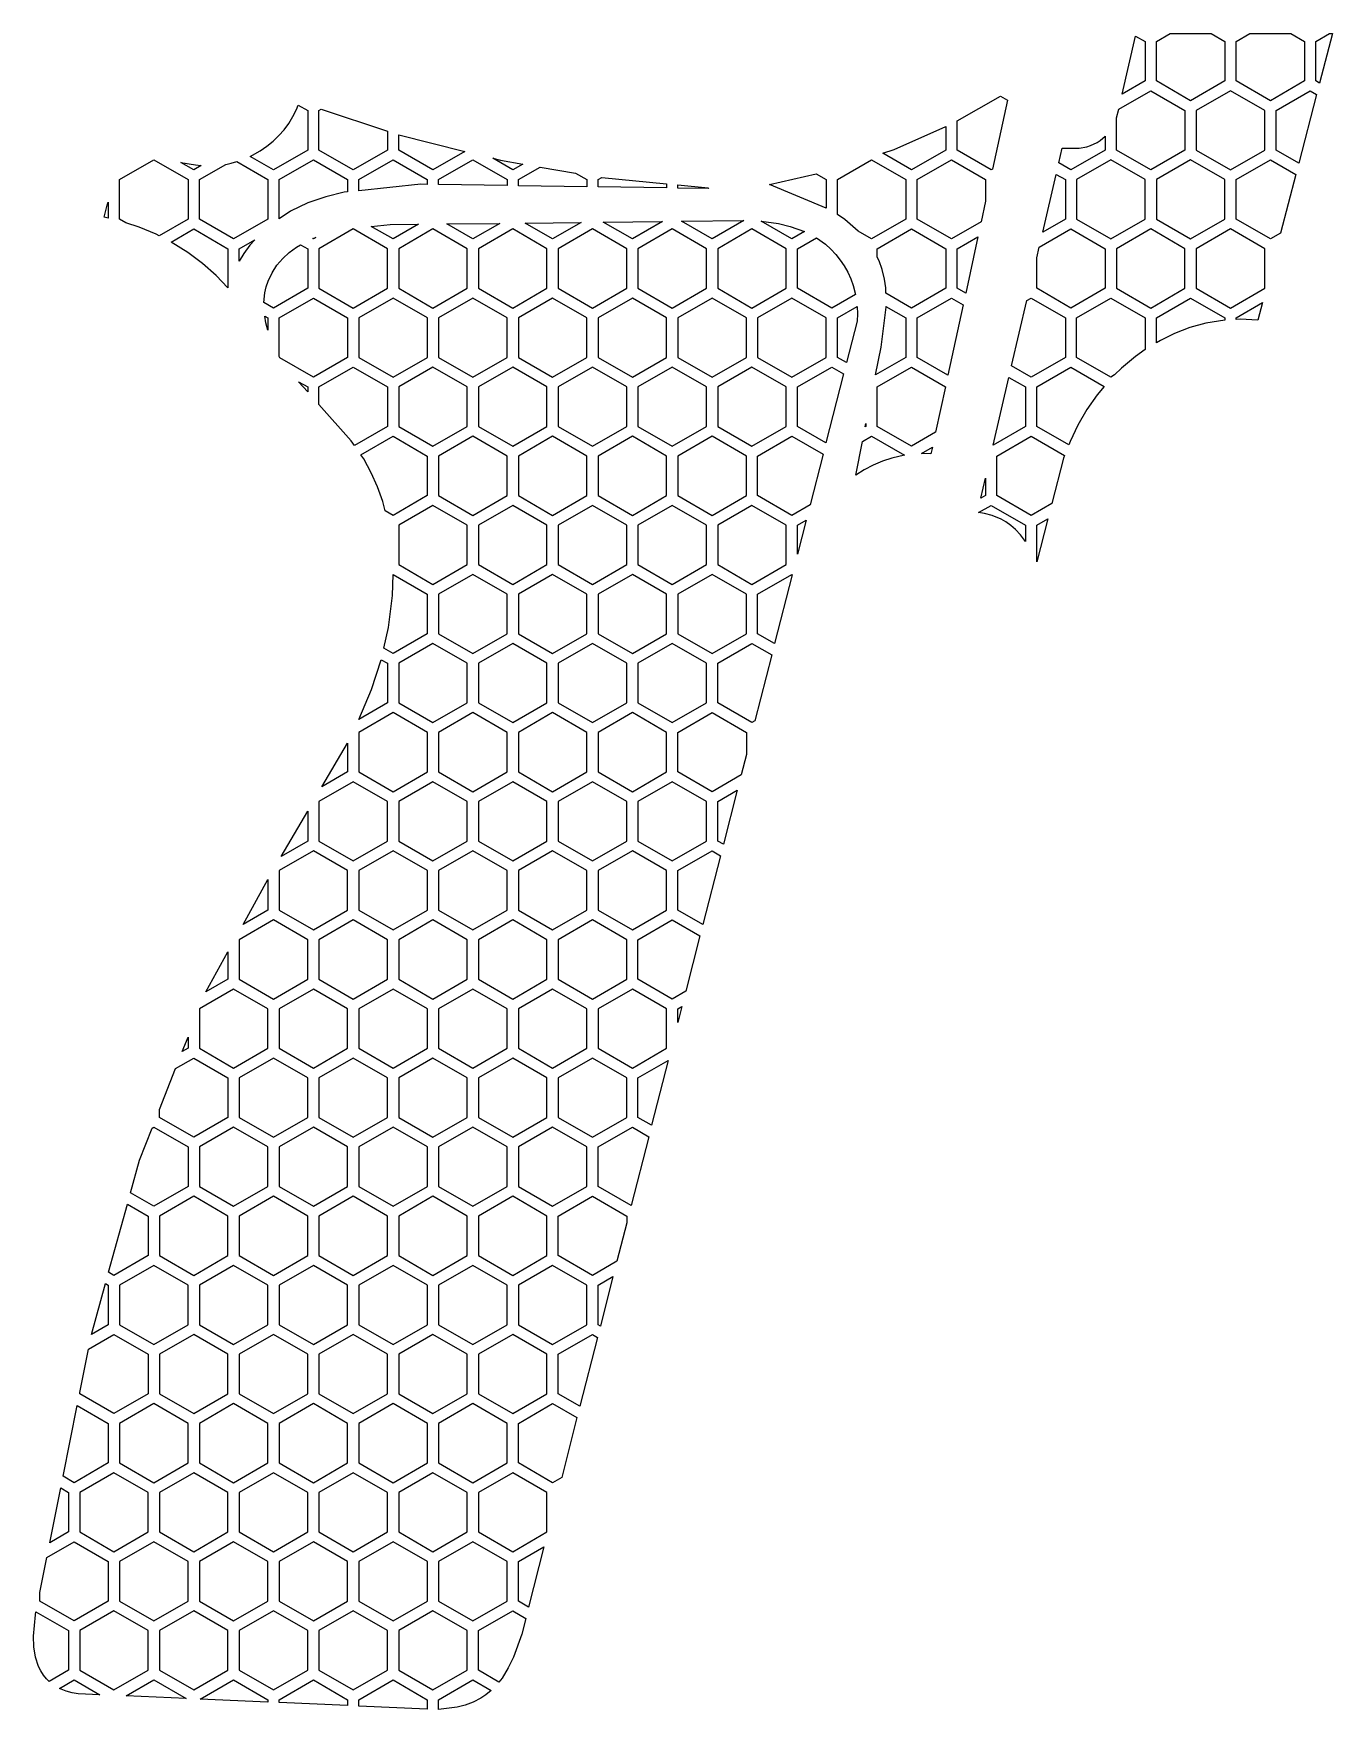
# Model space of a CAD drawing. Header units: millimetres. Extents: x 165.1 to 222.6, y -151.6 to -77.5.
import ezdxf

# ---------------------------------------------------------------- set-up
doc = ezdxf.new("R2010")
doc.units = ezdxf.units.MM

# ---------------------------------------------------------------- blocks, each defined once
blk = doc.blocks.new('HEX')
blk.add_lwpolyline([(1.516, 0.875), (0, 1.75), (-1.516, 0.875), (-1.516, -0.875), (0, -1.75), (1.516, -0.875)], close=True)

msp = doc.modelspace()

# ---------------------------------------------------------------- linework, layer by layer
for points in [[(213.902, -77.58), (214.32, -77.821), (214.32, -79.571), (213.304, -80.158), (213.902, -77.58)], [(217.243, -77.47), (217.851, -77.821), (217.851, -79.571), (216.336, -80.446), (214.82, -79.571), (214.82, -77.821), (215.429, -77.47), (217.243, -77.47)], [(220.774, -77.47), (221.382, -77.821), (221.382, -79.571), (219.867, -80.446), (218.351, -79.571), (218.351, -77.821), (218.96, -77.47), (220.774, -77.47)], [(222.491, -77.47), (222.617, -77.47), (222.046, -79.665), (221.882, -79.571), (221.882, -77.821), (222.491, -77.47)], [(213.055, -81.208), (213.15, -80.824), (214.57, -80.004), (216.086, -80.879), (216.086, -82.629), (214.57, -83.504), (213.055, -82.629), (213.055, -81.208)], [(221.123, -83.21), (220.117, -82.629), (220.117, -80.879), (221.632, -80.004), (221.915, -80.167), (221.123, -83.21)], [(174.692, -82.906), (175.145, -82.657), (175.436, -82.457), (175.709, -82.234), (175.963, -81.99), (176.197, -81.727), (176.407, -81.446), (176.592, -81.148), (176.751, -80.834), (176.828, -80.639), (177.244, -80.879), (177.244, -82.629), (175.728, -83.504), (174.692, -82.906)], [(180.775, -81.792), (180.775, -82.629), (179.259, -83.504), (177.744, -82.629), (177.744, -80.879), (177.84, -80.823), (180.775, -81.792)], [(207.92, -80.242), (208.225, -80.418), (207.564, -83.472), (207.508, -83.504), (205.992, -82.629), (205.992, -81.34), (207.92, -80.242)], [(203.204, -82.607), (205.492, -81.585), (205.492, -82.629), (203.977, -83.504), (202.71, -82.772), (203.204, -82.607)], [(181.283, -81.96), (184.206, -82.687), (182.79, -83.504), (181.275, -82.629), (181.283, -81.96)], [(210.652, -82.549), (211.408, -82.541), (211.741, -82.481), (211.899, -82.43), (212.197, -82.288), (212.336, -82.199), (212.555, -82.017), (212.555, -82.629), (211.039, -83.504), (210.502, -83.194), (210.652, -82.549)], [(170.532, -86.354), (169.787, -86.04), (169.187, -85.844), (168.916, -85.687), (168.916, -83.937), (170.432, -83.062), (171.947, -83.937), (171.947, -85.687), (170.669, -86.425), (170.532, -86.354)], [(178.861, -84.498), (178.042, -84.695), (177.248, -84.968), (176.483, -85.336), (175.978, -85.667), (175.978, -83.937), (177.494, -83.062), (179.009, -83.937), (179.009, -84.482), (178.861, -84.498)], [(182.252, -84.142), (179.509, -84.43), (179.509, -83.937), (181.025, -83.062), (182.54, -83.937), (182.54, -84.146), (182.252, -84.142)], [(183.04, -84.153), (183.04, -83.937), (184.556, -83.062), (186.071, -83.937), (186.071, -84.198), (183.04, -84.153)], [(185.782, -83.079), (186.767, -83.247), (186.321, -83.504), (185.436, -82.993), (185.782, -83.079)], [(201.032, -85.707), (200.696, -85.473), (200.696, -83.937), (202.211, -83.062), (203.727, -83.937), (203.727, -85.687), (202.211, -86.562), (201.614, -86.217), (201.032, -85.707)], [(207.06, -85.801), (205.742, -86.562), (204.227, -85.687), (204.227, -83.937), (205.742, -83.062), (207.258, -83.937), (207.258, -84.887), (207.06, -85.801)], [(220.318, -86.302), (219.867, -86.562), (218.351, -85.687), (218.351, -83.937), (219.867, -83.062), (220.992, -83.712), (220.318, -86.302)], [(172.282, -83.288), (172.533, -83.31), (172.197, -83.504), (171.622, -83.172), (172.282, -83.288)], [(173.856, -83.213), (174.1, -83.141), (175.478, -83.937), (175.478, -85.687), (173.963, -86.562), (172.447, -85.687), (172.447, -83.937), (173.615, -83.263), (173.856, -83.213)], [(186.571, -84.205), (186.571, -83.937), (187.539, -83.379), (189.095, -83.644), (189.603, -83.937), (189.603, -84.25), (186.571, -84.205)], [(197.692, -84.157), (199.757, -83.684), (200.196, -83.937), (200.196, -85.196), (197.692, -84.157)], [(210.383, -83.703), (210.789, -83.937), (210.789, -85.687), (209.788, -86.265), (210.383, -83.703)], [(190.103, -84.257), (190.103, -83.937), (190.264, -83.844), (193.134, -84.122), (193.134, -84.302), (190.103, -84.257)], [(193.634, -84.309), (193.634, -84.169), (194.969, -84.295), (194.993, -84.329), (193.634, -84.309)], [(168.233, -85.604), (168.37, -85.065), (168.416, -84.935), (168.416, -85.647), (168.233, -85.604)], [(180.894, -85.928), (182.148, -85.913), (181.025, -86.562), (180.06, -86.005), (180.894, -85.928)], [(185.751, -85.872), (184.556, -86.562), (183.407, -85.899), (185.751, -85.872)], [(189.354, -85.83), (188.087, -86.562), (186.869, -85.859), (189.354, -85.83)], [(192.957, -85.789), (191.618, -86.562), (190.331, -85.819), (192.957, -85.789)], [(196.56, -85.747), (195.149, -86.562), (193.793, -85.779), (196.56, -85.747)], [(198.093, -85.88), (198.609, -86.005), (199.247, -86.235), (198.68, -86.562), (197.326, -85.78), (198.093, -85.88)], [(173.184, -88.179), (172.579, -87.643), (171.932, -87.158), (171.194, -86.699), (172.197, -86.12), (173.713, -86.995), (173.713, -88.732), (173.184, -88.179)], [(174.683, -86.843), (174.413, -87.21), (174.213, -87.541), (174.213, -86.995), (174.896, -86.601), (174.683, -86.843)], [(177.47, -86.545), (177.6, -86.501), (177.494, -86.562), (177.47, -86.545)], [(199.77, -86.51), (200.174, -86.799), (200.41, -87.013), (200.626, -87.245), (200.823, -87.494), (200.999, -87.757), (201.153, -88.034), (201.285, -88.322), (201.394, -88.62), (201.496, -89.014), (200.446, -89.62), (198.93, -88.745), (198.93, -86.995), (199.77, -86.51)], [(202.54, -87.537), (202.461, -87.373), (202.461, -86.995), (203.977, -86.12), (205.492, -86.995), (205.492, -88.745), (203.977, -89.62), (202.841, -88.964), (202.838, -88.722), (202.782, -88.335), (202.678, -87.919), (202.54, -87.537)], [(206.376, -88.966), (205.992, -88.745), (205.992, -86.995), (206.918, -86.461), (206.376, -88.966)], [(209.633, -86.932), (211.039, -86.12), (212.555, -86.995), (212.555, -88.745), (211.039, -89.62), (209.524, -88.745), (209.524, -87.401), (209.633, -86.932)], [(175.309, -89.378), (175.353, -88.947), (175.412, -88.688), (175.495, -88.432), (175.668, -88.057), (175.883, -87.72), (176.137, -87.42), (176.427, -87.155), (176.748, -86.922), (176.931, -86.815), (177.244, -86.995), (177.244, -88.745), (175.728, -89.62), (175.309, -89.378)], [(176.012, -91.823), (175.978, -91.765), (175.978, -90.053), (177.494, -89.178), (179.009, -90.053), (179.009, -91.803), (177.494, -92.678), (176.012, -91.823)], [(201.574, -89.555), (201.583, -89.876), (201.566, -90.197), (201.096, -92.034), (200.696, -91.803), (200.696, -90.053), (201.574, -89.555)], [(202.628, -91.351), (202.849, -89.584), (202.848, -89.546), (203.727, -90.053), (203.727, -91.803), (202.385, -92.578), (202.628, -91.351)], [(205.592, -92.591), (204.227, -91.803), (204.227, -90.053), (205.742, -89.178), (206.265, -89.48), (205.592, -92.591)], [(209.085, -89.287), (209.274, -89.178), (210.789, -90.053), (210.789, -91.803), (209.274, -92.678), (208.412, -92.181), (209.085, -89.287)], [(213.894, -91.758), (213.277, -92.274), (212.971, -92.582), (212.805, -92.678), (211.289, -91.803), (211.289, -90.053), (212.805, -89.178), (214.32, -90.053), (214.32, -91.459), (213.894, -91.758)], [(217.851, -90.153), (217.014, -90.287), (216.302, -90.486), (215.628, -90.743), (214.998, -91.049), (214.82, -91.153), (214.82, -90.053), (216.336, -89.178), (217.851, -90.053), (217.851, -90.153)], [(218.526, -90.111), (218.351, -90.122), (218.351, -90.053), (219.516, -89.38), (219.315, -90.156), (218.526, -90.111)], [(175.387, -90.267), (175.346, -89.977), (175.478, -90.053), (175.478, -90.598), (175.387, -90.267)], [(179.171, -95.501), (177.744, -93.894), (177.744, -93.111), (179.259, -92.236), (180.775, -93.111), (180.775, -94.861), (179.312, -95.706), (179.171, -95.501)], [(200.188, -95.588), (198.93, -94.861), (198.93, -93.111), (200.446, -92.236), (200.968, -92.537), (200.188, -95.588)], [(205.045, -95.119), (203.977, -95.736), (202.461, -94.861), (202.461, -93.111), (203.977, -92.236), (205.481, -93.104), (205.045, -95.119)], [(208.294, -92.69), (209.024, -93.111), (209.024, -94.861), (207.597, -95.685), (208.294, -92.69)], [(212.201, -93.454), (211.743, -94.108), (211.341, -94.798), (210.997, -95.521), (210.937, -95.677), (209.524, -94.861), (209.524, -93.111), (211.039, -92.236), (212.509, -93.085), (212.201, -93.454)], [(176.843, -92.88), (177.244, -93.111), (177.244, -93.331), (176.843, -92.88)], [(201.961, -94.725), (201.961, -94.861), (201.931, -94.879), (201.961, -94.725)], [(180.569, -98.188), (180.338, -97.538), (180.056, -96.907), (179.722, -96.3), (179.597, -96.118), (181.025, -95.294), (182.54, -96.169), (182.54, -97.919), (181.025, -98.794), (180.681, -98.595), (180.569, -98.188)], [(199.488, -98.328), (198.68, -98.794), (197.165, -97.919), (197.165, -96.169), (198.68, -95.294), (200.06, -96.091), (199.488, -98.328)], [(203.666, -96.134), (203.111, -96.258), (202.692, -96.398), (202.283, -96.571), (201.888, -96.776), (201.51, -97.011), (201.802, -95.53), (202.211, -95.294), (203.666, -96.134)], [(210.71, -96.271), (210.193, -98.263), (209.274, -98.794), (207.758, -97.919), (207.758, -96.169), (209.274, -95.294), (210.756, -96.15), (210.71, -96.271)], [(204.839, -96.073), (204.416, -96.06), (204.902, -95.779), (204.839, -96.073)], [(207.258, -97.144), (207.258, -97.919), (207.05, -98.039), (207.258, -97.144)], [(209.024, -99.958), (208.798, -99.652), (208.588, -99.428), (208.372, -99.241), (208.155, -99.087), (207.941, -98.964), (207.542, -98.796), (207.211, -98.709), (206.951, -98.674), (207.508, -98.352), (209.024, -99.227), (209.024, -99.958)], [(198.93, -100.512), (198.93, -99.227), (199.315, -99.005), (198.93, -100.512)], [(209.524, -100.846), (209.524, -99.227), (210.017, -98.942), (209.524, -100.846)], [(180.822, -103.762), (180.999, -102.345), (181.025, -101.41), (182.54, -102.285), (182.54, -104.035), (181.025, -104.91), (180.617, -104.675), (180.822, -103.762)], [(197.919, -104.471), (197.165, -104.035), (197.165, -102.285), (198.68, -101.41), (198.698, -101.42), (197.919, -104.471)], [(197.044, -107.893), (196.915, -107.968), (195.399, -107.093), (195.399, -105.343), (196.915, -104.468), (197.79, -104.974), (197.044, -107.893)], [(180.5, -105.184), (180.775, -105.343), (180.775, -107.093), (179.503, -107.828), (180.074, -106.507), (180.5, -105.184)], [(196.433, -110.285), (195.149, -111.026), (193.634, -110.151), (193.634, -108.401), (195.149, -107.526), (196.665, -108.401), (196.665, -109.379), (196.433, -110.285)], [(179.009, -108.87), (179.009, -110.151), (177.873, -110.807), (179.009, -108.87)], [(195.649, -113.354), (195.399, -113.209), (195.399, -111.459), (196.26, -110.962), (195.649, -113.354)], [(177.244, -111.88), (177.244, -113.209), (176.064, -113.89), (177.244, -111.88)], [(194.741, -116.907), (193.634, -116.267), (193.634, -114.517), (195.149, -113.642), (195.521, -113.857), (194.741, -116.907)], [(175.478, -114.914), (175.478, -116.267), (174.384, -116.899), (175.478, -114.914)], [(193.989, -119.851), (193.384, -120.2), (191.868, -119.325), (191.868, -117.575), (193.384, -116.7), (194.613, -117.41), (193.989, -119.851)], [(173.713, -118.116), (173.713, -119.325), (172.735, -119.89), (173.713, -118.116)], [(193.634, -121.242), (193.634, -120.633), (193.816, -120.528), (193.634, -121.242)], [(171.947, -121.885), (171.947, -122.383), (171.692, -122.53), (171.947, -121.885)], [(171.397, -123.278), (172.197, -122.816), (173.713, -123.691), (173.713, -125.441), (172.197, -126.316), (170.682, -125.441), (170.682, -125.09), (171.397, -123.278)], [(192.472, -125.79), (191.868, -125.441), (191.868, -123.691), (193.205, -122.919), (192.472, -125.79)], [(169.795, -127.335), (170.354, -125.919), (170.432, -125.874), (171.947, -126.749), (171.947, -128.499), (170.432, -129.374), (169.397, -128.777), (169.795, -127.335)], [(191.564, -129.343), (190.103, -128.499), (190.103, -126.749), (191.618, -125.874), (192.343, -126.293), (191.564, -129.343)], [(190.934, -131.808), (189.853, -132.432), (188.337, -131.557), (188.337, -129.807), (189.853, -128.932), (191.368, -129.807), (191.368, -130.109), (190.934, -131.808)], [(169.26, -129.275), (170.182, -129.807), (170.182, -131.557), (168.666, -132.432), (168.427, -132.294), (169.26, -129.275)], [(190.202, -134.673), (190.103, -134.615), (190.103, -132.865), (190.761, -132.485), (190.202, -134.673)], [(168.29, -132.792), (168.416, -132.865), (168.416, -134.615), (167.667, -135.048), (168.29, -132.792)], [(167.533, -135.703), (168.666, -135.048), (170.182, -135.923), (170.182, -137.673), (168.666, -138.548), (167.15, -137.673), (167.15, -137.618), (167.533, -135.703)], [(189.294, -138.226), (188.337, -137.673), (188.337, -135.923), (189.853, -135.048), (190.074, -135.176), (189.294, -138.226)], [(167.037, -138.185), (168.416, -138.981), (168.416, -140.731), (166.9, -141.606), (166.411, -141.324), (167.037, -138.185)], [(188.49, -141.374), (188.087, -141.606), (186.571, -140.731), (186.571, -138.981), (188.087, -138.106), (189.166, -138.729), (188.49, -141.374)], [(166.308, -141.841), (166.65, -142.039), (166.65, -143.789), (165.823, -144.267), (166.308, -141.841)], [(165.693, -144.919), (166.9, -144.222), (168.416, -145.097), (168.416, -146.847), (166.9, -147.722), (165.385, -146.847), (165.385, -146.464), (165.693, -144.919)], [(187.025, -147.109), (186.571, -146.847), (186.571, -145.097), (187.706, -144.442), (187.025, -147.109)], [(165.683, -150.292), (165.542, -150.122), (165.425, -149.938), (165.328, -149.743), (165.191, -149.324), (165.12, -148.873), (165.104, -148.404), (165.188, -147.449), (165.213, -147.325), (166.65, -148.155), (166.65, -149.905), (165.795, -150.399), (165.683, -150.292)], [(186.719, -148.305), (186.355, -149.327), (186.123, -149.807), (185.847, -150.252), (185.713, -150.429), (184.806, -149.905), (184.806, -148.155), (186.321, -147.28), (186.896, -147.612), (186.719, -148.305)], [(167.08, -150.956), (166.811, -150.901), (166.55, -150.828), (166.259, -150.709), (166.9, -150.338), (168.041, -150.997), (167.08, -150.956)], [(169.204, -151.047), (170.432, -150.338), (171.857, -151.162), (169.204, -151.047)], [(172.489, -151.189), (173.963, -150.338), (175.478, -151.213), (175.478, -151.318), (172.489, -151.189)], [(175.978, -151.339), (175.978, -151.213), (177.494, -150.338), (179.009, -151.213), (179.009, -151.47), (175.978, -151.339)], [(179.509, -151.492), (179.509, -151.213), (181.025, -150.338), (182.54, -151.213), (182.54, -151.623), (179.509, -151.492)], [(185.362, -150.804), (185.132, -150.994), (184.914, -151.141), (184.576, -151.317), (184.222, -151.45), (183.855, -151.545), (183.04, -151.644), (183.04, -151.213), (184.556, -150.338), (185.362, -150.804)]]:
    msp.add_lwpolyline(points, close=True)

# ---------------------------------------------------------------- block references
for p in [(218.101, -81.754), (212.805, -84.812), (216.336, -84.812), (179.259, -87.87), (182.79, -87.87), (186.321, -87.87), (189.853, -87.87), (193.384, -87.87), (196.915, -87.87), (214.57, -87.87), (218.101, -87.87), (181.025, -90.928), (184.556, -90.928), (188.087, -90.928), (191.618, -90.928), (195.149, -90.928), (198.68, -90.928), (182.79, -93.986), (186.321, -93.986), (189.853, -93.986), (193.384, -93.986), (196.915, -93.986), (184.556, -97.044), (188.087, -97.044), (191.618, -97.044), (195.149, -97.044), (182.79, -100.102), (186.321, -100.102), (189.853, -100.102), (193.384, -100.102), (196.915, -100.102), (184.556, -103.16), (188.087, -103.16), (191.618, -103.16), (195.149, -103.16), (182.79, -106.218), (186.321, -106.218), (189.853, -106.218), (193.384, -106.218), (181.025, -109.276), (184.556, -109.276), (188.087, -109.276), (191.618, -109.276), (179.259, -112.334), (182.79, -112.334), (186.321, -112.334), (189.853, -112.334), (193.384, -112.334), (177.494, -115.392), (181.025, -115.392), (184.556, -115.392), (188.087, -115.392), (191.618, -115.392), (175.728, -118.45), (179.259, -118.45), (182.79, -118.45), (186.321, -118.45), (189.853, -118.45), (173.963, -121.508), (177.494, -121.508), (181.025, -121.508), (184.556, -121.508), (188.087, -121.508), (191.618, -121.508), (175.728, -124.566), (179.259, -124.566), (182.79, -124.566), (186.321, -124.566), (189.853, -124.566), (173.963, -127.624), (177.494, -127.624), (181.025, -127.624), (184.556, -127.624), (188.087, -127.624), (172.197, -130.682), (175.728, -130.682), (179.259, -130.682), (182.79, -130.682), (186.321, -130.682), (170.432, -133.74), (173.963, -133.74), (177.494, -133.74), (181.025, -133.74), (184.556, -133.74), (188.087, -133.74), (172.197, -136.798), (175.728, -136.798), (179.259, -136.798), (182.79, -136.798), (186.321, -136.798), (170.432, -139.856), (173.963, -139.856), (177.494, -139.856), (181.025, -139.856), (184.556, -139.856), (168.666, -142.914), (172.197, -142.914), (175.728, -142.914), (179.259, -142.914), (182.79, -142.914), (186.321, -142.914), (170.432, -145.972), (173.963, -145.972), (177.494, -145.972), (181.025, -145.972), (184.556, -145.972), (168.666, -149.03), (172.197, -149.03), (175.728, -149.03), (179.259, -149.03), (182.79, -149.03)]:
    msp.add_blockref('HEX', p)

doc.saveas('drawing.dxf')
